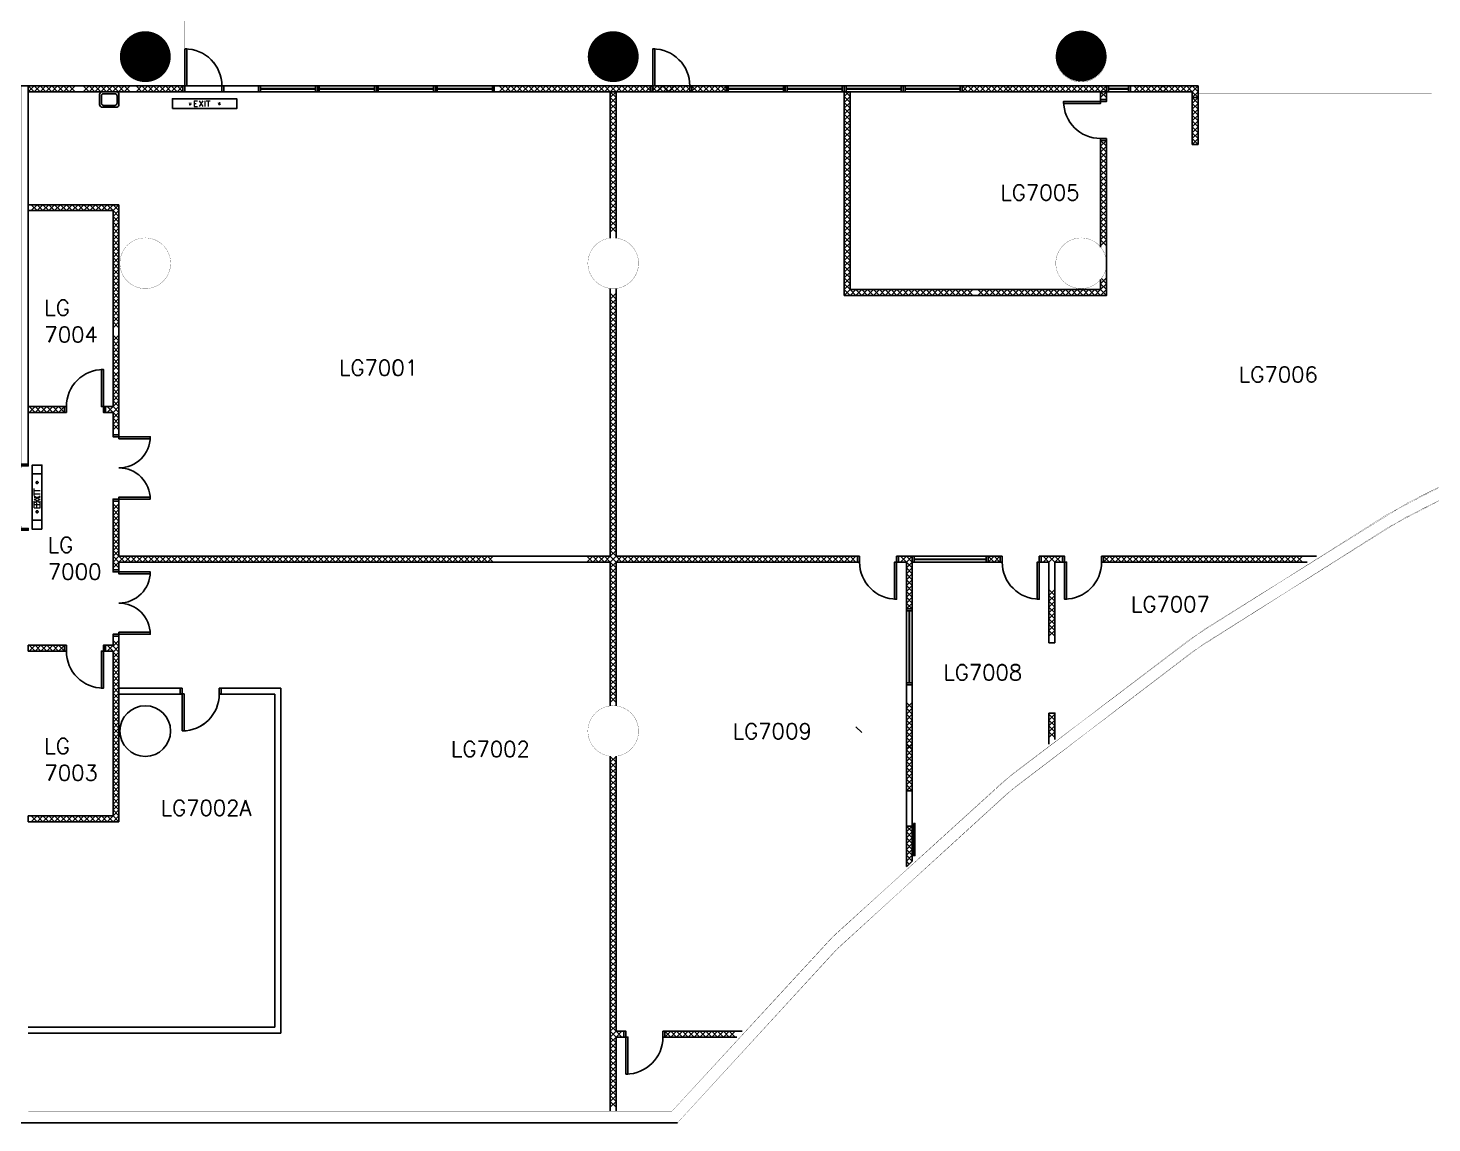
# Model space of a CAD drawing. Header units: millimetres. Extents: x -203861 to 22103, y -44552 to 100121.
# Drawn here: x -69006 to -33005, y -44552 to -16467 of the extents above; entities that cross this region are included whole.
import ezdxf

# ---------------------------------------------------------------- set-up
doc = ezdxf.new("R2010")
doc.units = ezdxf.units.MM
for name, pattern in [('S1097a$0$DOT', [0.25, 0, -0.25]), ('S1097a$0$HIDDEN', [0.375, 0.25, -0.125]), ('s2097a$0$HIDDEN2', [4.7625, 3.175, -1.5875]), ('s2097a$0$LG7$0$DASHED', [0.75, 0.5, -0.25]), ('s2097a$0$LG7$0$DOT', [0.25, 0, -0.25]), ('s2097a$0$LG7$0$HIDDEN', [0.375, 0.25, -0.125])]:
    doc.linetypes.add(name, pattern=pattern)
for name, color, linetype in [('S1097a$0$20', 1, 'Continuous'), ('S1097a$0$22', 7, 'Continuous'), ('S1097a$0$23', 7, 'Continuous'), ('S1097a$0$30', 7, 'Continuous'), ('S1097a$0$39', 7, 'Continuous'), ('S1097a$0$49', 7, 'Continuous'), ('S1097a$0$6', 7, 'Continuous'), ('S1097a$0$9', 7, 'Continuous'), ('S1097a$0$ROOM-NO', 4, 'Continuous'), ('s2097a$0$LG7$0$20', 1, 'Continuous'), ('s2097a$0$LG7$0$23', 7, 'Continuous'), ('s2097a$0$LG7$0$30', 7, 'Continuous'), ('s2097a$0$LG7$0$39', 7, 'Continuous'), ('s2097a$0$LG7$0$42', 7, 'Continuous'), ('s2097a$0$LG7$0$49', 7, 'Continuous'), ('s2097a$0$LG7$0$6', 7, 'Continuous'), ('s2097a$0$LG7$0$9', 7, 'Continuous'), ('s2097a$0$LG7$0$NEW-CONST', 2, 'Continuous'), ('s2097a$0$ROOM-NO', 4, 'Continuous'), ('s2097a$0$solid', 8, 'Continuous')]:
    doc.layers.add(name, color=color, linetype=linetype)
doc.styles.add('S1097a$0$STANDARD', font='SIMPLEX')
doc.styles.add('s2097a$0$LG7$0$STANDARD', font='SIMPLEX')
doc.styles.add('s2097a$0$STANDARD', font='SIMPLEX')

# ---------------------------------------------------------------- blocks, each defined once
blk = doc.blocks.new('S1097a$0$EXIT')
at = {"layer": 'S1097a$0$39', "color": 1, "linetype": 'Continuous'}
blk.add_lwpolyline([(-0.825, -0.25), (0.825, -0.25), (0.825, 0), (-0.825, 0)], close=True, dxfattribs=at)
at = {"layer": 'S1097a$0$39', "color": 1, "linetype": 'S1097a$0$DOT'}
for centre in [(-0.375002, -0.125001), (0.375002, -0.125)]:
    blk.add_circle(centre, 0.025, dxfattribs=at)
at = {"layer": 'S1097a$0$39', "color": 1, "linetype": 'Continuous', "style": 'S1097a$0$STANDARD', "width": 1.1}
blk.add_text('EXIT', height=0.15, rotation=0.000053, dxfattribs=at).set_placement((-0.3001, -0.2))
blk = doc.blocks.new('S1097a$0$D1700A')
at = {"layer": 'S1097a$0$30', "color": 14, "linetype": 'Continuous'}
for points in [[(0.05, 0.2), (0.05, 1), (0.1, 1), (0.1, 0.2)], [(1.6, 0.2), (1.6, 1), (1.65, 1), (1.65, 0.2)], [(0, 0.2), (0, 0), (0.05, 0), (0.05, 0.2)], [(1.65, 0.2), (1.65, 0), (1.7, 0), (1.7, 0.2)]]:
    blk.add_lwpolyline(points, close=True, dxfattribs=at)
for centre, start, end in [((0.05, 0.200001), 0, 90), ((1.65001, 0.200001), 90, 180)]:
    blk.add_arc(centre, 0.800005, start, end, dxfattribs=at)
blk = doc.blocks.new('S1097a$0$CSINK')
at = {"layer": 'S1097a$0$49', "color": 10, "linetype": 'Continuous'}
for p, q in [((0.075, 0.4), (0.425, 0.4)), ((0, 0.075), (0, 0.325)), ((0.05, 0.1062), (0.05, 0.2938)), ((0.425, 0), (0.075, 0)), ((0.11, 0.35), (0.39, 0.35)), ((0.39, 0.05), (0.11, 0.05)), ((0.45, 0.2938), (0.45, 0.1062)), ((0.5, 0.325), (0.5, 0.075))]:
    blk.add_line(p, q, dxfattribs=at)
for points in [[(0.11, 0.350001, 0.03065), (0.102177, 0.349519, 0.030839), (0.094471, 0.348084, 0.030964), (0.08706, 0.345725, 0.031496), (0.08, 0.342465, 0.031724), (0.0735, 0.338393, 0.032492), (0.067574, 0.333525, 0.032773), (0.06242, 0.328016, 0.033593), (0.058039, 0.321876, 0.033855), (0.054579, 0.315296, 0.034491), (0.052045, 0.308309, 0.03465), (0.050517, 0.301101, 0.034891), (0.05, 0.29375)], [(0.05, 0.10625, 0.034891), (0.050517, 0.0989, 0.03465), (0.052045, 0.091692, 0.034491), (0.054579, 0.084704, 0.033855), (0.058039, 0.078125, 0.033593), (0.06242, 0.071985, 0.032773), (0.067574, 0.066475, 0.032492), (0.0735, 0.061608, 0.031724), (0.08, 0.057536, 0.031496), (0.08706, 0.054276, 0.030964), (0.094471, 0.051917, 0.030839), (0.102177, 0.050482, 0.03065), (0.11, 0.05)], [(0.450001, 0.29375, 0.034891), (0.449484, 0.301101, 0.03465), (0.447956, 0.308309, 0.034491), (0.445422, 0.315296, 0.033855), (0.441962, 0.321876, 0.033593), (0.437581, 0.328016, 0.032773), (0.432427, 0.333525, 0.032492), (0.426501, 0.338393, 0.031724), (0.420001, 0.342465, 0.031496), (0.412941, 0.345725, 0.030964), (0.40553, 0.348084, 0.030839), (0.397824, 0.349519, 0.03065), (0.390001, 0.350001)], [(0.390001, 0.05, 0.03065), (0.397824, 0.050482, 0.030839), (0.40553, 0.051917, 0.030964), (0.412941, 0.054276, 0.031496), (0.420001, 0.057536, 0.031724), (0.426501, 0.061608, 0.032492), (0.432427, 0.066475, 0.032773), (0.437581, 0.071985, 0.033593), (0.441962, 0.078125, 0.033855), (0.445422, 0.084704, 0.034491), (0.447956, 0.091692, 0.03465), (0.449484, 0.0989, 0.034891), (0.450001, 0.10625)]]:
    blk.add_lwpolyline(points, format="xyb", dxfattribs=at)
for centre, start, end in [((0.075, 0.325001), 90, 180), ((0.425001, 0.325001), 0, 90), ((0.075, 0.075), 180, 270), ((0.425001, 0.075), 270, 0)]:
    blk.add_arc(centre, 0.075, start, end, dxfattribs=at)
blk = doc.blocks.new('S1097a$0$H1200')
at = {"layer": 'S1097a$0$22', "color": 14, "linetype": 'Continuous'}
for points in [[(0, 0), (0.15, 0.15), (0.3, 0), (0.45, 0.15), (0.6, 0), (0.75, 0.15), (0.9, 0), (1.05, 0.15), (1.2, 0)], [(0, 0.15), (0.15, 0), (0.3, 0.15), (0.45, 0), (0.6, 0.15), (0.75, 0), (0.9, 0.15), (1.05, 0), (1.2, 0.15)]]:
    blk.add_lwpolyline(points, dxfattribs=at)
blk = doc.blocks.new('S1097a$0$H1050')
at = {"layer": 'S1097a$0$22', "color": 10, "linetype": 'Continuous'}
for points in [[(0, 0.15), (0.15, 0), (0.3, 0.15), (0.45, 0), (0.6, 0.15), (0.75, 0), (0.9, 0.15), (1.05, 0)], [(0, 0), (0.15, 0.15), (0.3, 0), (0.45, 0.15), (0.6, 0), (0.75, 0.15), (0.9, 0), (1.05, 0.15)]]:
    blk.add_lwpolyline(points, dxfattribs=at)
blk = doc.blocks.new('S1097a$0$H900')
at = {"layer": 'S1097a$0$22', "color": 1, "linetype": 'Continuous'}
for points in [[(0, 0), (0.15, 0.15), (0.3, 0), (0.45, 0.15), (0.6, 0), (0.75, 0.15), (0.9, 0)], [(0, 0.15), (0.15, 0), (0.3, 0.15), (0.45, 0), (0.6, 0.15), (0.75, 0), (0.9, 0.15)]]:
    blk.add_lwpolyline(points, dxfattribs=at)
blk = doc.blocks.new('S1097a$0$D1700B')
at = {"layer": 'S1097a$0$30', "color": 14, "linetype": 'Continuous'}
for points in [[(0, 0), (0.05, 0), (0.05, 0.95), (0.1, 0.95), (0.1, 0.15), (-0.0001, 0.15), (0, 0)], [(1.7, 0), (1.65, 0.0001), (1.65, 0.95), (1.6, 0.95), (1.6, 0.15), (1.7, 0.15), (1.7, 0)]]:
    blk.add_lwpolyline(points, dxfattribs=at)
for centre, start, end in [((0.05, 0.15), 0.0001, 90.0001), ((1.650003, 0.150003), 90.0001, 180.0001)]:
    blk.add_arc(centre, 0.800001, start, end, dxfattribs=at)
blk = doc.blocks.new('S1097a$0$H300')
at = {"layer": 'S1097a$0$22', "color": 10, "linetype": 'Continuous'}
for points in [[(0, 0), (0.15, 0.15), (0.3, 0)], [(0, 0.15), (0.15, 0), (0.3, 0.15)]]:
    blk.add_lwpolyline(points, dxfattribs=at)
blk = doc.blocks.new('S1097a$0$H450')
at = {"layer": 'S1097a$0$22', "color": 10, "linetype": 'Continuous'}
for points in [[(0, 0.15), (0.15, 0), (0.3, 0.15), (0.45, 0)], [(0, 0), (0.15, 0.15), (0.3, 0), (0.45, 0.15)]]:
    blk.add_lwpolyline(points, dxfattribs=at)
blk = doc.blocks.new('S1097a$0$D1050B')
at = {"layer": 'S1097a$0$30', "color": 14, "linetype": 'Continuous'}
for points in [[(0.05, 0.15), (0.1, 0.15), (0.1, 1.1), (0.05, 1.1)], [(0, 0), (0.05, 0), (0.05, 0.15), (0, 0.15)], [(1, 0), (1.05, 0), (1.05, 0.15), (1, 0.15)]]:
    blk.add_lwpolyline(points, close=True, dxfattribs=at)
blk.add_arc((0.05, 0.15), 0.95, 0, 90, dxfattribs=at)
blk = doc.blocks.new('S1097a$0$HAT')
at = {"layer": 'S1097a$0$22', "color": 10, "linetype": 'Continuous'}
for p, q in [((0.075, 0.075), (-0.075, -0.075)), ((-0.075, 0.075), (0.075, -0.075))]:
    blk.add_line(p, q, dxfattribs=at)
blk = doc.blocks.new('S1097a$0$H600')
at = {"layer": 'S1097a$0$22', "color": 10, "linetype": 'Continuous'}
for points in [[(0, 0), (0.15, 0.15), (0.3, 0), (0.45, 0.15), (0.6, 0)], [(0, 0.15), (0.15, 0), (0.3, 0.15), (0.45, 0), (0.6, 0.15)]]:
    blk.add_lwpolyline(points, dxfattribs=at)
blk = doc.blocks.new('S1097a$0$H750')
at = {"layer": 'S1097a$0$22', "color": 10, "linetype": 'Continuous'}
for points in [[(0, 0.15), (0.15, 0), (0.3, 0.15), (0.45, 0), (0.6, 0.15), (0.75, 0)], [(0, 0), (0.15, 0.15), (0.3, 0), (0.45, 0.15), (0.6, 0), (0.75, 0.15)]]:
    blk.add_lwpolyline(points, dxfattribs=at)
blk = doc.blocks.new('S1097a')
at = {"color": 14}
for p, q in [((-65103, -33548), (-65103, -33398)), ((-64103, -33548), (-64103, -33398)), ((-65053, -34498), (-65053, -33548))]:
    blk.add_line(p, q, dxfattribs=at)
at = {"layer": 'S1097a$0$20', "color": 10, "linetype": 'Continuous'}
for p, q in [((-69000, -21000), (-66675, -21000)), ((-69000, -21150), (-69000, -21000)), ((-66825, -21150), (-69000, -21150)), ((-66825, -25250), (-66825, -21150)), ((-66675, -21000), (-66675, -25250)), ((-66825, -26175), (-66825, -25250)), ((-66675, -25250), (-66675, -26900)), ((-67025, -26325), (-67025, -26175)), ((-67025, -26175), (-66825, -26175)), ((-66825, -26325), (-67025, -26325)), ((-66825, -26900), (-66825, -26325)), ((-66675, -26900), (-66825, -26900)), ((-43025, -30167), (-43025, -30017)), ((-43025, -30017), (-42475, -30017)), ((-42825, -30167), (-43025, -30167)), ((-42825, -32239), (-42825, -30167)), ((-42475, -30167), (-42675, -30167)), ((-42675, -30167), (-42675, -32239)), ((-42475, -30017), (-42475, -30167)), ((-67025, -32450), (-67025, -32300)), ((-67025, -32300), (-66825, -32300)), ((-66825, -32067), (-66675, -32067)), ((-66825, -32300), (-66825, -32067)), ((-66675, -32067), (-66675, -36825)), ((-66825, -32450), (-67025, -32450)), ((-66825, -36675), (-66825, -32450)), ((-54075, -35146), (-54075, -44250)), ((-69000, -36825), (-69000, -36675)), ((-69000, -36675), (-66825, -36675)), ((-66675, -36825), (-69000, -36825))]:
    blk.add_line(p, q, dxfattribs=at)
at = {"layer": 'S1097a$0$20'}
for p, q in [((-44383, -30017), (-44383, -30167)), ((-46483, -31367), (-46333, -31367)), ((-42675, -32239), (-42825, -32239)), ((-46483, -33317), (-46333, -33317)), ((-46483, -37837), (-46483, -36030))]:
    blk.add_line(p, q, dxfattribs=at)
at = {"layer": 'S1097a$0$20', "color": 1}
for p, q in [((-46333, -36030), (-46483, -36030)), ((-46333, -36037), (-46483, -36037)), ((-46333, -36937), (-46483, -36937))]:
    blk.add_line(p, q, dxfattribs=at)
at = {"layer": 'S1097a$0$20', "color": 10, "linetype": 'Continuous', "const_width": 5}
blk.add_lwpolyline([(-69000, -17950), (-69200, -17950), (-69200, -27650), (-69000, -27650)], close=True, dxfattribs=at)
at = {"layer": 'S1097a$0$20', "color": 10, "linetype": 'Continuous'}
for points in [[(-65036, -17950), (-69000, -17950), (-69000, -18100)], [(-63986, -18100), (-63100, -18100), (-63100, -17950), (-63986, -17950)], [(-54075, -21854), (-54075, -18100), (-57050, -18100), (-57050, -17950), (-51986, -17950)], [(-51986, -17950), (-51100, -17950), (-51100, -18100), (-51986, -18100)], [(-69000, -18100), (-65036, -18100)], [(-51986, -18100), (-53925, -18100), (-53925, -21854)], [(-41500, -22085), (-41500, -19350), (-41350, -19350), (-41350, -23325), (-48075, -23325), (-48075, -18100), (-47925, -18100), (-47925, -23175), (-41500, -23175), (-41500, -22915)], [(-54075, -23146), (-54075, -30017), (-56025, -30017)], [(-53925, -23146), (-53925, -30017), (-47733, -30017), (-47733, -30167), (-53925, -30167), (-53925, -33854)], [(-56025, -30017), (-66675, -30017), (-66675, -28600), (-66825, -28600), (-66825, -30367), (-66675, -30367), (-66675, -30167), (-56025, -30167)], [(-56025, -30167), (-54075, -30167), (-54075, -33854)], [(-46483, -37974), (-46483, -30167), (-46683, -30167), (-46683, -30017), (-44075, -30017), (-44075, -30167), (-46333, -30167), (-46333, -37837)], [(-35962, -30017), (-41425, -30017), (-41425, -30167), (-36204, -30167)], [(-42825, -34839), (-42825, -34039)], [(-42825, -34039), (-42675, -34039), (-42675, -34719)], [(-53925, -35146), (-53925, -42200), (-53725, -42200), (-53725, -42350), (-53925, -42350), (-53925, -44250)], [(-50693, -42200), (-52675, -42200), (-52675, -42350), (-50830, -42350)]]:
    blk.add_lwpolyline(points, dxfattribs=at)
for points in [[(-45050, -17950), (-39000, -17950), (-39000, -18250), (-39150, -18250), (-39150, -18100), (-41350, -18100), (-41350, -18300), (-41500, -18300), (-41500, -18100), (-45050, -18100)], [(-69000, -26325), (-68075, -26325), (-68075, -26175), (-69000, -26175)], [(-69000, -32300), (-68075, -32300), (-68075, -32450), (-69000, -32450)]]:
    blk.add_lwpolyline(points, close=True, dxfattribs=at)
at = {"layer": 'S1097a$0$20', "color": 10, "linetype": 'S1097a$0$HIDDEN'}
blk.add_lwpolyline([(-39150, -18250), (-39000, -18250), (-39000, -19450), (-39150, -19450)], close=True, dxfattribs=at)
at = {"layer": 'S1097a$0$20', "color": 10, "linetype": 'Continuous', "const_width": 5}
blk.add_lwpolyline([(-69200, -44250), (-69200, -32500), (-69350, -32500), (-69350, -32300), (-69200, -32300), (-69200, -29350), (-69000, -29350), (-69000, -44250)], dxfattribs=at)
at = {"layer": 'S1097a$0$20'}
blk.add_lwpolyline([(-46303, -36869), (-46303, -37694), (-46265, -37694), (-46265, -36869)], close=True, dxfattribs=at)
at = {"layer": 'S1097a$0$22', "color": 1, "linetype": 'Continuous'}
for p, q in [((-53319, -17950), (-53169, -18100)), ((-51993, -17950), (-51843, -18100)), ((-42675, -34067), (-42825, -34217)), ((-42825, -34067), (-42675, -34217)), ((-42825, -34217), (-42675, -34367)), ((-42675, -34217), (-42825, -34367)), ((-42675, -34367), (-42825, -34517)), ((-42825, -34367), (-42675, -34517)), ((-42825, -34517), (-42675, -34667)), ((-42675, -34517), (-42825, -34667))]:
    blk.add_line(p, q, dxfattribs=at)
at = {"layer": 'S1097a$0$22', "color": 14, "linetype": 'Continuous'}
for p, q in [((-53169, -18100), (-53019, -17950)), ((-53019, -17950), (-52869, -18100)), ((-52869, -18100), (-52719, -17950)), ((-52719, -17950), (-52569, -18100)), ((-52569, -18100), (-52419, -17950)), ((-52437, -18100), (-52287, -17950)), ((-52287, -17950), (-52137, -18100)), ((-52137, -18100), (-51987, -17950)), ((-51843, -18100), (-51693, -17950)), ((-51693, -17950), (-51543, -18100)), ((-51543, -18100), (-51393, -17950)), ((-51393, -17950), (-51243, -18100)), ((-51243, -18100), (-51093, -17950)), ((-47626, -34539), (-47776, -34389))]:
    blk.add_line(p, q, dxfattribs=at)
for points in [[(-53316, -18097), (-53169, -17950), (-53019, -18100), (-52869, -17950), (-52719, -18100), (-52569, -17950), (-52419, -18100)], [(-52884, -18097), (-52737, -17950), (-52587, -18100), (-52437, -17950), (-52287, -18100), (-52137, -17950), (-51987, -18100)], [(-51989, -18097), (-51843, -17950), (-51693, -18100), (-51543, -17950), (-51393, -18100), (-51243, -17950), (-51093, -18100)], [(-46633, -30017), (-46483, -30167), (-46333, -30017)], [(-46633, -30167), (-46483, -30017), (-46333, -30167)], [(-46483, -36936), (-46333, -37086), (-46483, -37236), (-46333, -37386), (-46483, -37536), (-46333, -37686), (-46483, -37836), (-46408, -37911)], [(-46333, -36936), (-46483, -37086), (-46333, -37236), (-46483, -37386), (-46333, -37536), (-46483, -37686), (-46333, -37836), (-46477, -37980)]]:
    blk.add_lwpolyline(points, dxfattribs=at)
at = {"layer": 'S1097a$0$22', "color": 10, "linetype": 'Continuous'}
for points in [[(-47925, -18375), (-48075, -18225), (-47950, -18100)], [(-48075, -18375), (-47925, -18225), (-48050, -18100)], [(-41350, -23175), (-41500, -23025), (-41350, -22875)], [(-41500, -23175), (-41350, -23025), (-41482, -22893)], [(-44383, -30017), (-44233, -30167), (-44083, -30017)], [(-44383, -30167), (-44233, -30017), (-44083, -30167)]]:
    blk.add_lwpolyline(points, dxfattribs=at)
at = {"layer": 'S1097a$0$23', "color": 10, "linetype": 'S1097a$0$HIDDEN'}
for points in [[(-63099, -18100), (-61587, -18100), (-61587, -17950), (-63099, -17950)], [(-63049, -18100), (-61637, -18100), (-61637, -17950), (-63049, -17950)], [(-61587, -18100), (-60075, -18100), (-60075, -17950), (-61587, -17950)], [(-61537, -18100), (-60125, -18100), (-60125, -17950), (-61537, -17950)], [(-60074, -18100), (-58562, -18100), (-58562, -17950), (-60074, -17950)], [(-60024, -18100), (-58612, -18100), (-58612, -17950), (-60024, -17950)], [(-58562, -18100), (-57050, -18100), (-57050, -17950), (-58562, -17950)], [(-58512, -18100), (-57100, -18100), (-57100, -17950), (-58512, -17950)], [(-51099, -18100), (-49587, -18100), (-49587, -17950), (-51099, -17950)], [(-51049, -18100), (-49637, -18100), (-49637, -17950), (-51049, -17950)], [(-49587, -18100), (-48075, -18100), (-48075, -17950), (-49587, -17950)], [(-49537, -18100), (-48125, -18100), (-48125, -17950), (-49537, -17950)], [(-48074, -18100), (-46562, -18100), (-46562, -17950), (-48074, -17950)], [(-48024, -18100), (-46612, -18100), (-46612, -17950), (-48024, -17950)], [(-46562, -18100), (-45050, -18100), (-45050, -17950), (-46562, -17950)], [(-46512, -18100), (-45100, -18100), (-45100, -17950), (-46512, -17950)], [(-41350, -18100), (-40738, -18100), (-40738, -17950), (-41350, -17950)], [(-41300, -18100), (-40788, -18100), (-40788, -17950), (-41300, -17950)], [(-63049, -18020), (-61637, -18020), (-61637, -18030), (-63049, -18030)], [(-61537, -18020), (-60125, -18020), (-60125, -18030), (-61537, -18030)], [(-60024, -18020), (-58612, -18020), (-58612, -18030), (-60024, -18030)], [(-58512, -18020), (-57100, -18020), (-57100, -18030), (-58512, -18030)], [(-51049, -18020), (-49637, -18020), (-49637, -18030), (-51049, -18030)], [(-49537, -18020), (-48125, -18020), (-48125, -18030), (-49537, -18030)], [(-48024, -18020), (-46612, -18020), (-46612, -18030), (-48024, -18030)], [(-46512, -18020), (-45100, -18020), (-45100, -18030), (-46512, -18030)], [(-41300, -18020), (-40788, -18020), (-40788, -18030), (-41300, -18030)]]:
    blk.add_lwpolyline(points, close=True, dxfattribs=at)
at = {"layer": 'S1097a$0$23', "color": 10, "linetype": 'Continuous'}
for points in [[(-46333, -30167), (-44383, -30167), (-44383, -30017), (-46333, -30017)], [(-46283, -30167), (-44433, -30167), (-44433, -30017), (-46283, -30017)], [(-46283, -30087), (-44433, -30087), (-44433, -30097), (-46283, -30097)], [(-46333, -33317), (-46333, -31367), (-46483, -31367), (-46483, -33317)], [(-46333, -33267), (-46333, -31417), (-46483, -31417), (-46483, -33267)], [(-46413, -33267), (-46413, -31417), (-46403, -31417), (-46403, -33267)]]:
    blk.add_lwpolyline(points, close=True, dxfattribs=at)
at = {"layer": 'S1097a$0$30', "color": 14, "linetype": 'Continuous'}
for p, q in [((-65103, -33398), (-65053, -33398)), ((-65053, -33398), (-65053, -33548)), ((-64103, -33398), (-64053, -33398)), ((-64053, -33398), (-64053, -33548)), ((-65053, -33548), (-65103, -33548)), ((-65053, -33548), (-65003, -33548)), ((-65003, -33548), (-65003, -34498)), ((-64053, -33548), (-64103, -33548)), ((-65003, -34498), (-65053, -34498))]:
    blk.add_line(p, q, dxfattribs=at)
at = {"layer": 'S1097a$0$30', "color": 14, "linetype": 'Continuous', "extrusion": (0, 0, -1)}
blk.add_ellipse((-65053, -33548), major_axis=(672, 672), ratio=1, start_param=0.785398, end_param=2.356194, dxfattribs=at)
at = {"layer": 'S1097a$0$39', "color": 2, "linetype": 'Continuous'}
blk.add_lwpolyline([(-65303, -18532), (-63653, -18532), (-63653, -18282), (-65303, -18282)], close=True, dxfattribs=at)
at = {"layer": 'S1097a$0$39', "color": 1, "linetype": 'S1097a$0$DOT'}
for centre in [(-64853, -18407), (-64103, -18407)]:
    blk.add_circle(centre, 25, dxfattribs=at)
at = {"layer": 'S1097a$0$6', "color": 10, "linetype": 'Continuous', "const_width": 5}
for points in [[(-65350, -22500, 1), (-66650, -22500, 1)], [(-53350, -22500, 1), (-54650, -22500, 1)], [(-41350, -22500, 1), (-42650, -22500, 1)], [(-65350, -34500, 1), (-66650, -34500, 1)], [(-53350, -34500, 1), (-54650, -34500, 1)]]:
    blk.add_lwpolyline(points, format="xyb", close=True, dxfattribs=at)
at = {"layer": 'S1097a$0$9', "color": 14, "linetype": 'Continuous'}
for p, q in [((-66675, -33400), (-65053, -33400)), ((-64103, -33400), (-62525, -33400)), ((-62525, -42250), (-62525, -33400)), ((-66675, -33550), (-65053, -33550)), ((-64103, -33550), (-62675, -33550)), ((-62675, -42100), (-62675, -33550)), ((-69000, -42100), (-62675, -42100)), ((-69000, -42250), (-62525, -42250))]:
    blk.add_line(p, q, dxfattribs=at)
at = {"layer": 'S1097a$0$9', "color": 14, "linetype": 'Continuous', "const_width": 5}
for points in [[(-28106, -25862, 0.112625), (-52492, -44250, 0.112625)], [(-28256, -26258, 0.112035), (-52353, -44550, 0.112035)]]:
    blk.add_lwpolyline(points, format="xyb", dxfattribs=at)
for points in [[(-130000, -32600), (-122550, -32600), (-122550, -39050), (-120750, -39050), (-120750, -39500), (-120450, -39500), (-120450, -39050), (-82050, -39050), (-82050, -44550), (-52353, -44550)], [(-69000, -44250), (-52492, -44250)]]:
    blk.add_lwpolyline(points, dxfattribs=at)
at = {"zscale": 1000}
for name, p, xscale, yscale, rotation in [('S1097a$0$D1050B', (-65036, -18100), -999.9979999999999, -999.9979999999999, 180), ('S1097a$0$H1200', (-43852, -17950), 999.9979999999999, 999.9979999999999, 180), ('S1097a$0$H1200', (-42700, -17950), 999.9979999999999, 999.9979999999999, 180), ('S1097a$0$H1200', (-41500, -17950), 999.9979999999999, 999.9979999999999, 180), ('S1097a$0$H300', (-41350, -18250), 999.9979999999999, 999.9979999999999, 90), ('S1097a$0$H900', (-39752, -17950), 999.9979999999999, 999.9979999999999, 180), ('S1097a$0$H900', (-39150, -17950), 999.9979999999999, 999.9979999999999, 180), ('S1097a$0$H300', (-39150, -17950), 999.9979999999999, 999.9979999999999, 270), ('S1097a$0$H1200', (-54075, -18100), 999.9979999999999, 999.9979999999999, 270), ('S1097a$0$D1050B', (-41350, -18300), 999.9979999999999, -999.9979999999999, 270), ('S1097a$0$H1200', (-39000, -19450), 999.9979999999999, 999.9979999999999, 90), ('S1097a$0$H1200', (-47925, -19575), 999.9979999999999, 999.9979999999999, 90), ('S1097a$0$H1200', (-54075, -19300), 999.9979999999999, 999.9979999999999, 270), ('S1097a$0$H1200', (-41500, -19350), 999.9979999999999, 999.9979999999999, 270), ('S1097a$0$H1200', (-47925, -20775), 999.9979999999999, 999.9979999999999, 90), ('S1097a$0$H1200', (-54075, -20500), 999.9979999999999, 999.9979999999999, 270), ('S1097a$0$H1200', (-47925, -21975), 999.9979999999999, 999.9979999999999, 90), ('S1097a$0$H1200', (-41500, -20550), 999.9979999999999, 999.9979999999999, 270), ('S1097a$0$H1050', (-67875, -21000), 999.9979999999999, 999.9979999999999, 180), ('S1097a$0$H1200', (-66675, -21000), 999.9979999999999, 999.9979999999999, 180), ('S1097a$0$H1200', (-66825, -21150), 999.9979999999999, 999.9979999999999, 270), ('S1097a$0$H300', (-41500, -21750), 999.9979999999999, 999.9979999999999, 270), ('S1097a$0$H1200', (-47925, -23175), 999.9979999999999, 999.9979999999999, 90), ('S1097a$0$H900', (-66825, -22350), 999.9979999999999, 999.9979999999999, 270), ('S1097a$0$H900', (-66825, -23253), 999.9979999999999, 999.9979999999999, 270), ('S1097a$0$H750', (-53925, -24017), 999.9979999999999, 999.9979999999999, 90), ('S1097a$0$H900', (-43750, -23175), 999.9979999999999, 999.9979999999999, 180), ('S1097a$0$H1200', (-53925, -25217), 999.9979999999999, 999.9979999999999, 90), ('S1097a$0$H900', (-66825, -24344), 999.9979999999999, 999.9979999999999, 270), ('S1097a$0$H900', (-66675, -26175), 999.9979999999999, 999.9979999999999, 90), ('S1097a$0$H1200', (-53925, -26417), 999.9979999999999, 999.9979999999999, 90), ('S1097a$0$H900', (-68075, -26175), 999.9979999999999, 999.9979999999999, 180), ('S1097a$0$H450', (-66825, -26325), 999.9979999999999, 999.9979999999999, 270), ('S1097a$0$H1200', (-53925, -27617), 999.9979999999999, 999.9979999999999, 90), ('S1097a$0$D1700B', (-66825, -26900), 999.9979999999999, 999.9979999999999, 270), ('S1097a$0$D1700A', (-69000, -29350), 999.9979999999999, 999.9979999999999, 90), ('S1097a$0$EXIT', (-68900, -28500), 999.9979999999999, 999.9979999999999, 90), ('S1097a$0$H1200', (-53925, -28817), 999.9979999999999, 999.9979999999999, 90), ('S1097a$0$H450', (-66675, -29117), 999.9979999999999, 999.9979999999999, 90), ('S1097a$0$H1200', (-66675, -30317), 999.9979999999999, 999.9979999999999, 90), ('S1097a$0$H1200', (-53925, -30017), 999.9979999999999, 999.9979999999999, 90), ('S1097a$0$H1200', (-54075, -30167), 999.9979999999999, 999.9979999999999, 270), ('S1097a$0$D1050B', (-46683, -30017), 999.9979999999999, 999.9979999999999, 180), ('S1097a$0$H1200', (-46483, -30167), 999.9979999999999, 999.9979999999999, 270), ('S1097a$0$D1050B', (-43025, -30017), 999.9979999999999, 999.9979999999999, 180), ('S1097a$0$D1700B', (-66825, -30367), 999.9979999999999, 999.9979999999999, 270), ('S1097a$0$H1200', (-42825, -30870), 999.9979999999999, 999.9979999999999, 270), ('S1097a$0$H1200', (-54075, -31367), 999.9979999999999, 999.9979999999999, 270), ('S1097a$0$H900', (-68075, -32300), 999.9979999999999, 999.9979999999999, 180), ('S1097a$0$D1050B', (-67025, -32300), 999.9979999999999, 999.9979999999999, 180), ('S1097a$0$HAT', (-66900, -32375), 999.9979999999999, 999.9979999999999, 90), ('S1097a$0$H1050', (-66675, -33225), 999.9979999999999, 999.9979999999999, 90), ('S1097a$0$H1200', (-54075, -32567), 999.9979999999999, 999.9979999999999, 270), ('S1097a$0$H1200', (-66675, -34425), 999.9979999999999, 999.9979999999999, 90), ('S1097a$0$H1200', (-46483, -33767), 999.9979999999999, 999.9979999999999, 270), ('S1097a$0$H1200', (-66675, -35625), 999.9979999999999, 999.9979999999999, 90), ('S1097a$0$H1200', (-46483, -34832), 999.9979999999999, 999.9979999999999, 270), ('S1097a$0$H1050', (-53925, -36200), 999.9979999999999, 999.9979999999999, 90), ('S1097a$0$H1200', (-66675, -36825), 999.9979999999999, 999.9979999999999, 90), ('S1097a$0$H1200', (-54075, -36200), 999.9979999999999, 999.9979999999999, 270), ('S1097a$0$H1200', (-67725, -36675), 999.9979999999999, 999.9979999999999, 180), ('S1097a$0$H900', (-66825, -36675), 999.9979999999999, 999.9979999999999, 180), ('S1097a$0$H1200', (-54075, -37400), 999.9979999999999, 999.9979999999999, 270), ('S1097a$0$H1200', (-54075, -38600), 999.9979999999999, 999.9979999999999, 270), ('S1097a$0$H1200', (-54075, -39800), 999.9979999999999, 999.9979999999999, 270), ('S1097a$0$H1200', (-54075, -41000), 999.9979999999999, 999.9979999999999, 270), ('S1097a$0$H1200', (-54075, -42350), 999.9979999999999, 999.9979999999999, 270), ('S1097a$0$H600', (-54075, -43550), 999.9979999999999, 999.9979999999999, 270)]:
    blk.add_blockref(name, p, dxfattribs=dict(at, xscale=xscale, yscale=yscale, rotation=rotation))
for name, p, xscale, yscale in [('S1097a$0$H1200', (-69000, -18100), 999.9979999999999, 999.9979999999999), ('S1097a$0$H1200', (-67591, -18100), 999.9979999999999, 999.9979999999999), ('S1097a$0$H1200', (-66236, -18100), 999.9979999999999, 999.9979999999999), ('S1097a$0$H1200', (-56925, -18100), 999.9979999999999, 999.9979999999999), ('S1097a$0$H1200', (-55725, -18100), 999.9979999999999, 999.9979999999999), ('S1097a$0$H1200', (-54525, -18100), 999.9979999999999, 999.9979999999999), ('S1097a$0$CSINK', (-67175, -18500), 999.9979999999999, 999.9979999999999), ('S1097a$0$H1200', (-48075, -23325), 999.9979999999999, 999.9979999999999), ('S1097a$0$H1200', (-46875, -23325), 999.9979999999999, 999.9979999999999), ('S1097a$0$H900', (-45675, -23325), 999.9979999999999, 999.9979999999999), ('S1097a$0$H1200', (-43750, -23325), 999.9979999999999, 999.9979999999999), ('S1097a$0$H1200', (-42550, -23325), 999.9979999999999, 999.9979999999999), ('S1097a$0$D1050B', (-67025, -26325), -999.9979999999999, 999.9979999999999), ('S1097a$0$H300', (-66975, -26325), 999.9979999999999, 999.9979999999999), ('S1097a$0$H1200', (-66675, -30167), 999.9979999999999, 999.9979999999999), ('S1097a$0$H1200', (-65475, -30167), 999.9979999999999, 999.9979999999999), ('S1097a$0$H1200', (-64275, -30167), 999.9979999999999, 999.9979999999999), ('S1097a$0$H1200', (-63075, -30167), 999.9979999999999, 999.9979999999999), ('S1097a$0$H1200', (-61875, -30167), 999.9979999999999, 999.9979999999999), ('S1097a$0$H1200', (-60675, -30167), 999.9979999999999, 999.9979999999999), ('S1097a$0$H1200', (-59475, -30167), 999.9979999999999, 999.9979999999999), ('S1097a$0$H1200', (-58275, -30167), 999.9979999999999, 999.9979999999999), ('S1097a$0$H1200', (-54675, -30167), 999.9979999999999, 999.9979999999999), ('S1097a$0$H1200', (-53475, -30167), 999.9979999999999, 999.9979999999999), ('S1097a$0$H1200', (-52275, -30167), 999.9979999999999, 999.9979999999999), ('S1097a$0$H1200', (-51075, -30167), 999.9979999999999, 999.9979999999999), ('S1097a$0$H1200', (-49875, -30167), 999.9979999999999, 999.9979999999999), ('S1097a$0$H900', (-48675, -30167), 999.9979999999999, 999.9979999999999), ('S1097a$0$H450', (-42975, -30167), 999.9979999999999, 999.9979999999999), ('S1097a$0$D1050B', (-42475, -30017), 999.9979999999999, -999.9979999999999), ('S1097a$0$H1200', (-41425, -30167), 999.9979999999999, 999.9979999999999), ('S1097a$0$H1200', (-40225, -30167), 999.9979999999999, 999.9979999999999), ('S1097a$0$H1200', (-39025, -30167), 999.9979999999999, 999.9979999999999), ('S1097a$0$H1200', (-37825, -30167), 999.9979999999999, 999.9979999999999), ('S1097a$0$H300', (-36625, -30167), 999.9979999999999, 999.9979999999999), ('S1097a$0$H300', (-54075, -42350), 999.9979999999999, 999.9979999999999), ('S1097a$0$D1050B', (-53725, -42200), 999.9979999999999, -999.9979999999999), ('S1097a$0$H1200', (-52675, -42350), 999.9979999999999, 999.9979999999999), ('S1097a$0$H600', (-51475, -42350), 999.9979999999999, 999.9979999999999)]:
    blk.add_blockref(name, p, dxfattribs=dict(at, xscale=xscale, yscale=yscale))
at = {"layer": 'S1097a$0$39', "color": 2, "linetype": 'Continuous', "style": 'S1097a$0$STANDARD', "width": 1.1}
blk.add_text('EXIT', height=150, rotation=0.0001, dxfattribs=at).set_placement((-64778, -18482))
at = {"layer": 'S1097a$0$ROOM-NO', "style": 'S1097a$0$STANDARD'}
for s, p in [('LG7005', (-44067, -20887)), ('LG', (-68590, -23842)), ('7004', (-68590, -24528)), ('LG7001', (-61028, -25381)), ('LG7006', (-37953, -25553)), ('LG', (-68497, -29925)), ('7000', (-68497, -30610)), ('LG7007', (-40722, -31447)), ('LG7008', (-45532, -33197)), ('LG7009', (-50932, -34705)), ('LG', (-68590, -35086)), ('LG7002', (-58160, -35162)), ('7003', (-68590, -35771)), ('LG7002A', (-65606, -36672))]:
    blk.add_text(s, height=400, dxfattribs=at).set_placement(p)
blk = doc.blocks.new('s2097a$0$LG7$0$EXIT')
at = {"layer": 's2097a$0$LG7$0$39', "color": 8, "linetype": 's2097a$0$HIDDEN2', "ltscale": 6}
blk.add_lwpolyline([(-0.586, -0.25), (0.602, -0.25), (0.602, 0), (-0.586, 0)], close=True, dxfattribs=at)
at = {"layer": 's2097a$0$LG7$0$39', "color": 8, "linetype": 's2097a$0$HIDDEN2', "ltscale": 3000}
for centre in [(-0.375, -0.125), (0.375, -0.125)]:
    blk.add_circle(centre, 0.025, dxfattribs=at)
at = {"layer": 's2097a$0$LG7$0$39', "color": 8, "linetype": 's2097a$0$HIDDEN2', "ltscale": 3000, "style": 's2097a$0$LG7$0$STANDARD', "width": 1.1}
blk.add_text('EXIT', height=0.15, rotation=0.0001, dxfattribs=at).set_placement((-0.22, -0.2))
blk = doc.blocks.new('s2097a$0$LG7$0$D1700A')
at = {"layer": 's2097a$0$LG7$0$30', "color": 14, "linetype": 'Continuous'}
for points in [[(0.05, 0.2), (0.05, 1), (0.1, 1), (0.1, 0.2)], [(1.6, 0.2), (1.6, 1), (1.65, 1), (1.65, 0.2)], [(0, 0.2), (0, 0), (0.05, 0), (0.05, 0.2)], [(1.65, 0.2), (1.65, 0), (1.7, 0), (1.7, 0.2)]]:
    blk.add_lwpolyline(points, close=True, dxfattribs=at)
for centre, start, end in [((0.05, 0.200001), 0, 90), ((1.65001, 0.200001), 90, 180)]:
    blk.add_arc(centre, 0.800005, start, end, dxfattribs=at)
blk = doc.blocks.new('s2097a$0$LG7$0$CSINK')
at = {"layer": 's2097a$0$LG7$0$49', "color": 10, "linetype": 'Continuous'}
for p, q in [((0.075, 0.4), (0.425, 0.4)), ((0, 0.075), (0, 0.325)), ((0.05, 0.1062), (0.05, 0.2938)), ((0.425, 0), (0.075, 0)), ((0.11, 0.35), (0.39, 0.35)), ((0.39, 0.05), (0.11, 0.05)), ((0.45, 0.2938), (0.45, 0.1062)), ((0.5, 0.325), (0.5, 0.075))]:
    blk.add_line(p, q, dxfattribs=at)
for points in [[(0.11, 0.350001, 0.03065), (0.102177, 0.349519, 0.030839), (0.094471, 0.348084, 0.030964), (0.08706, 0.345725, 0.031496), (0.08, 0.342465, 0.031724), (0.0735, 0.338393, 0.032492), (0.067574, 0.333525, 0.032773), (0.06242, 0.328016, 0.033593), (0.058039, 0.321876, 0.033855), (0.054579, 0.315296, 0.034491), (0.052045, 0.308309, 0.03465), (0.050517, 0.301101, 0.034891), (0.05, 0.29375)], [(0.05, 0.10625, 0.034891), (0.050517, 0.0989, 0.03465), (0.052045, 0.091692, 0.034491), (0.054579, 0.084704, 0.033855), (0.058039, 0.078125, 0.033593), (0.06242, 0.071985, 0.032773), (0.067574, 0.066475, 0.032492), (0.0735, 0.061608, 0.031724), (0.08, 0.057536, 0.031496), (0.08706, 0.054276, 0.030964), (0.094471, 0.051917, 0.030839), (0.102177, 0.050482, 0.03065), (0.11, 0.05)], [(0.450001, 0.29375, 0.034891), (0.449484, 0.301101, 0.03465), (0.447956, 0.308309, 0.034491), (0.445422, 0.315296, 0.033855), (0.441962, 0.321876, 0.033593), (0.437581, 0.328016, 0.032773), (0.432427, 0.333525, 0.032492), (0.426501, 0.338393, 0.031724), (0.420001, 0.342465, 0.031496), (0.412941, 0.345725, 0.030964), (0.40553, 0.348084, 0.030839), (0.397824, 0.349519, 0.03065), (0.390001, 0.350001)], [(0.390001, 0.05, 0.03065), (0.397824, 0.050482, 0.030839), (0.40553, 0.051917, 0.030964), (0.412941, 0.054276, 0.031496), (0.420001, 0.057536, 0.031724), (0.426501, 0.061608, 0.032492), (0.432427, 0.066475, 0.032773), (0.437581, 0.071985, 0.033593), (0.441962, 0.078125, 0.033855), (0.445422, 0.084704, 0.034491), (0.447956, 0.091692, 0.03465), (0.449484, 0.0989, 0.034891), (0.450001, 0.10625)]]:
    blk.add_lwpolyline(points, format="xyb", dxfattribs=at)
for centre, start, end in [((0.075, 0.325001), 90, 180), ((0.425001, 0.325001), 0, 90), ((0.075, 0.075), 180, 270), ((0.425001, 0.075), 270, 0)]:
    blk.add_arc(centre, 0.075, start, end, dxfattribs=at)
blk = doc.blocks.new('s2097a$0$LG7$0$D1700B')
at = {"layer": 's2097a$0$LG7$0$30', "color": 1, "linetype": 'Continuous'}
for points in [[(0, 0), (0.05, 0), (0.05, 0.95), (0.1, 0.95), (0.1, 0.15), (-0.0001, 0.15), (0, 0)], [(1.7, 0), (1.65, 0.0001), (1.65, 0.95), (1.6, 0.95), (1.6, 0.15), (1.7, 0.15), (1.7, 0)]]:
    blk.add_lwpolyline(points, dxfattribs=at)
for centre, start, end in [((0.05, 0.15), 0.0001, 90.0001), ((1.650003, 0.150003), 90.0001, 180.0001)]:
    blk.add_arc(centre, 0.800001, start, end, dxfattribs=at)
blk = doc.blocks.new('s2097a$0$LG7$0$D1050B')
at = {"layer": 's2097a$0$LG7$0$30', "color": 1, "linetype": 'Continuous'}
for points in [[(0.05, 0.15), (0.1, 0.15), (0.1, 1.1), (0.05, 1.1)], [(0, 0), (0.05, 0), (0.05, 0.15), (0, 0.15)], [(1, 0), (1.05, 0), (1.05, 0.15), (1, 0.15)]]:
    blk.add_lwpolyline(points, close=True, dxfattribs=at)
blk.add_arc((0.05, 0.15), 0.95, 0, 90, dxfattribs=at)
blk = doc.blocks.new('s2097a')
at = {"color": 14}
for p, q in [((-65102.9, -33547.9), (-65102.9, -33397.9)), ((-64102.9, -33547.9), (-64102.9, -33397.9)), ((-65052.9, -34497.9), (-65052.9, -33547.9))]:
    blk.add_line(p, q, dxfattribs=at)
at = {"layer": 's2097a$0$LG7$0$20', "color": 10, "linetype": 'Continuous'}
for p, q in [((-68999.9, -20999.9), (-66674.9, -20999.9)), ((-66824.9, -21149.9), (-68999.9, -21149.9)), ((-66824.9, -26174.9), (-66824.9, -21149.9)), ((-66674.9, -20999.9), (-66674.9, -25249.9)), ((-66674.9, -25249.9), (-66674.9, -26899.9)), ((-67024.9, -26324.9), (-67024.9, -26174.9)), ((-67024.9, -26174.9), (-66824.9, -26174.9)), ((-66824.9, -26324.9), (-67024.9, -26324.9)), ((-66824.9, -26899.9), (-66824.9, -26324.9)), ((-66674.9, -26899.9), (-66824.9, -26899.9)), ((-43024.9, -30166.9), (-43024.9, -30016.9)), ((-43024.9, -30016.9), (-42474.9, -30016.9)), ((-42824.9, -30166.9), (-43024.9, -30166.9)), ((-42824.9, -32238.7), (-42824.9, -30166.9)), ((-42474.9, -30166.9), (-42674.9, -30166.9)), ((-42674.9, -30166.9), (-42674.9, -32238.7)), ((-42474.9, -30016.9), (-42474.9, -30166.9)), ((-67024.9, -32449.9), (-67024.9, -32299.9)), ((-67024.9, -32299.9), (-66824.9, -32299.9)), ((-66824.9, -32066.9), (-66674.9, -32066.9)), ((-66824.9, -32299.9), (-66824.9, -32066.9)), ((-66674.9, -32066.9), (-66674.9, -36824.9)), ((-66824.9, -32449.9), (-67024.9, -32449.9)), ((-66824.9, -36674.9), (-66824.9, -32449.9)), ((-54074.9, -35145.6), (-54074.9, -44249.9)), ((-68999.9, -36824.9), (-68999.9, -36674.9)), ((-68999.9, -36674.9), (-66824.9, -36674.9)), ((-66674.9, -36824.9), (-68999.9, -36824.9))]:
    blk.add_line(p, q, dxfattribs=at)
at = {"layer": 's2097a$0$LG7$0$20'}
for p, q in [((-44382.9, -30016.9), (-44382.9, -30166.9)), ((-46482.9, -31366.9), (-46332.9, -31366.9)), ((-42674.9, -32238.7), (-42824.9, -32238.7)), ((-46482.9, -33316.9), (-46332.9, -33316.9)), ((-46482.9, -37836.7), (-46482.9, -36029.5))]:
    blk.add_line(p, q, dxfattribs=at)
at = {"layer": 's2097a$0$LG7$0$20', "color": 1}
for p, q in [((-46332.9, -36029.5), (-46483.2, -36029.5)), ((-46332.9, -36036.7), (-46483.2, -36036.7)), ((-46332.9, -36936.7), (-46483.2, -36936.7))]:
    blk.add_line(p, q, dxfattribs=at)
at = {"layer": 's2097a$0$LG7$0$20', "color": 10, "linetype": 'Continuous'}
for points in [[(-68999.9, -18249.9), (-68999.9, -17949.9), (-69199.9, -17949.9), (-69199.9, -18249.9)], [(-38999.9, -18249.9), (-38999.9, -18099.9), (-38999.9, -17949.9), (-68999.9, -17949.9), (-68999.9, -18099.9), (-39149.9, -18099.9), (-39149.9, -18249.9)], [(-65036, -17949.9), (-68999.9, -17949.9), (-68999.9, -18099.9)], [(-63986, -18099.9), (-63099.9, -18099.9), (-63099.9, -17949.9), (-63986, -17949.9)], [(-54074.9, -21854.2), (-54074.9, -18099.9), (-57049.9, -18099.9), (-57049.9, -17949.9), (-51986, -17949.9)], [(-51986, -17949.9), (-51099.9, -17949.9), (-51099.9, -18099.9), (-51986, -18099.9)], [(-68999.9, -18099.9), (-65036, -18099.9)], [(-51986, -18099.9), (-53924.9, -18099.9), (-53924.9, -21854.2)], [(-41499.9, -22084.6), (-41499.9, -19349.9), (-41349.9, -19349.9), (-41349.9, -23324.9), (-48074.9, -23324.9), (-48074.9, -18099.9), (-47924.9, -18099.9), (-47924.9, -23174.9), (-41499.9, -23174.9), (-41499.9, -22915.2)], [(-54074.9, -23145.6), (-54074.9, -30016.9), (-56024.9, -30016.9)], [(-53924.9, -23145.6), (-53924.9, -30016.9), (-47732.9, -30016.9), (-47732.9, -30166.9), (-53924.9, -30166.9), (-53924.9, -33854.2)], [(-56024.9, -30016.9), (-66674.9, -30016.9), (-66674.9, -28599.9), (-66824.9, -28599.9), (-66824.9, -30366.9), (-66674.9, -30366.9), (-66674.9, -30166.9), (-56024.9, -30166.9)], [(-56024.9, -30166.9), (-54074.9, -30166.9), (-54074.9, -33854.2)], [(-46482.9, -37974.3), (-46482.9, -30166.9), (-46682.9, -30166.9), (-46682.9, -30016.9), (-44074.9, -30016.9), (-44074.9, -30166.9), (-46332.9, -30166.9), (-46332.9, -37836.7)], [(-35961.7, -30016.9), (-41424.9, -30016.9), (-41424.9, -30166.9), (-36204.5, -30166.9)], [(-42824.9, -34838.7), (-42824.9, -34038.7)], [(-42824.9, -34038.7), (-42674.9, -34038.7), (-42674.9, -34719.3)], [(-53924.9, -35145.6), (-53924.9, -42199.9), (-53724.9, -42199.9), (-53724.9, -42349.9), (-53924.9, -42349.9), (-53924.9, -44249.9)], [(-50693.3, -42199.9), (-52674.9, -42199.9), (-52674.9, -42349.9), (-50829.9, -42349.9)]]:
    blk.add_lwpolyline(points, dxfattribs=at)
for points in [[(-68999.9, -17949.9), (-69199.9, -17949.9), (-69199.9, -27649.9), (-68999.9, -27649.9)], [(-45049.9, -17949.9), (-38999.9, -17949.9), (-38999.9, -18249.9), (-39149.9, -18249.9), (-39149.9, -18099.9), (-41349.9, -18099.9), (-41349.9, -18299.9), (-41499.9, -18299.9), (-41499.9, -18099.9), (-45049.9, -18099.9)], [(-68999.9, -26324.9), (-68074.9, -26324.9), (-68074.9, -26174.9), (-68999.9, -26174.9)], [(-68999.9, -32299.9), (-68074.9, -32299.9), (-68074.9, -32449.9), (-68999.9, -32449.9)]]:
    blk.add_lwpolyline(points, close=True, dxfattribs=at)
at = {"layer": 's2097a$0$LG7$0$20', "color": 10, "linetype": 's2097a$0$LG7$0$HIDDEN'}
blk.add_lwpolyline([(-39149.9, -18249.9), (-38999.9, -18249.9), (-38999.9, -19449.9), (-39149.9, -19449.9)], close=True, dxfattribs=at)
at = {"layer": 's2097a$0$LG7$0$20', "color": 10, "linetype": 'Continuous', "const_width": 5}
blk.add_lwpolyline([(-69199.9, -44249.9), (-69199.9, -32499.9), (-69349.9, -32499.9), (-69349.9, -32299.9), (-69199.9, -32299.9), (-69199.9, -29349.9), (-68999.9, -29349.9), (-68999.9, -44249.9)], dxfattribs=at)
at = {"layer": 's2097a$0$LG7$0$20'}
blk.add_lwpolyline([(-46302.8, -36868.8), (-46302.8, -37694), (-46264.6, -37694), (-46264.6, -36868.8)], close=True, dxfattribs=at)
at = {"layer": 's2097a$0$LG7$0$23', "color": 10, "linetype": 's2097a$0$LG7$0$HIDDEN'}
for points in [[(-63098.9, -18099.9), (-61586.9, -18099.9), (-61586.9, -17949.9), (-63098.9, -17949.9)], [(-63048.9, -18099.9), (-61636.9, -18099.9), (-61636.9, -17949.9), (-63048.9, -17949.9)], [(-61586.9, -18099.9), (-60074.9, -18099.9), (-60074.9, -17949.9), (-61586.9, -17949.9)], [(-61536.9, -18099.9), (-60124.9, -18099.9), (-60124.9, -17949.9), (-61536.9, -17949.9)], [(-60073.9, -18099.9), (-58561.9, -18099.9), (-58561.9, -17949.9), (-60073.9, -17949.9)], [(-60023.9, -18099.9), (-58611.9, -18099.9), (-58611.9, -17949.9), (-60023.9, -17949.9)], [(-58561.9, -18099.9), (-57049.9, -18099.9), (-57049.9, -17949.9), (-58561.9, -17949.9)], [(-58511.9, -18099.9), (-57099.9, -18099.9), (-57099.9, -17949.9), (-58511.9, -17949.9)], [(-51098.9, -18099.9), (-49586.9, -18099.9), (-49586.9, -17949.9), (-51098.9, -17949.9)], [(-51048.9, -18099.9), (-49636.9, -18099.9), (-49636.9, -17949.9), (-51048.9, -17949.9)], [(-49586.9, -18099.9), (-48074.9, -18099.9), (-48074.9, -17949.9), (-49586.9, -17949.9)], [(-49536.9, -18099.9), (-48124.9, -18099.9), (-48124.9, -17949.9), (-49536.9, -17949.9)], [(-48073.9, -18099.9), (-46561.9, -18099.9), (-46561.9, -17949.9), (-48073.9, -17949.9)], [(-48023.9, -18099.9), (-46611.9, -18099.9), (-46611.9, -17949.9), (-48023.9, -17949.9)], [(-46561.9, -18099.9), (-45049.9, -18099.9), (-45049.9, -17949.9), (-46561.9, -17949.9)], [(-46511.9, -18099.9), (-45099.9, -18099.9), (-45099.9, -17949.9), (-46511.9, -17949.9)], [(-41349.9, -18099.9), (-40737.9, -18099.9), (-40737.9, -17949.9), (-41349.9, -17949.9)], [(-41299.9, -18099.9), (-40787.9, -18099.9), (-40787.9, -17949.9), (-41299.9, -17949.9)], [(-63048.9, -18019.9), (-61636.9, -18019.9), (-61636.9, -18029.9), (-63048.9, -18029.9)], [(-61536.9, -18019.9), (-60124.9, -18019.9), (-60124.9, -18029.9), (-61536.9, -18029.9)], [(-60023.9, -18019.9), (-58611.9, -18019.9), (-58611.9, -18029.9), (-60023.9, -18029.9)], [(-58511.9, -18019.9), (-57099.9, -18019.9), (-57099.9, -18029.9), (-58511.9, -18029.9)], [(-51048.9, -18019.9), (-49636.9, -18019.9), (-49636.9, -18029.9), (-51048.9, -18029.9)], [(-49536.9, -18019.9), (-48124.9, -18019.9), (-48124.9, -18029.9), (-49536.9, -18029.9)], [(-48023.9, -18019.9), (-46611.9, -18019.9), (-46611.9, -18029.9), (-48023.9, -18029.9)], [(-46511.9, -18019.9), (-45099.9, -18019.9), (-45099.9, -18029.9), (-46511.9, -18029.9)], [(-41299.9, -18019.9), (-40787.9, -18019.9), (-40787.9, -18029.9), (-41299.9, -18029.9)]]:
    blk.add_lwpolyline(points, close=True, dxfattribs=at)
at = {"layer": 's2097a$0$LG7$0$23', "color": 10, "linetype": 'Continuous'}
for points in [[(-46332.9, -30166.9), (-44382.9, -30166.9), (-44382.9, -30016.9), (-46332.9, -30016.9)], [(-46282.9, -30166.9), (-44432.9, -30166.9), (-44432.9, -30016.9), (-46282.9, -30016.9)], [(-46282.9, -30086.9), (-44432.9, -30086.9), (-44432.9, -30096.9), (-46282.9, -30096.9)], [(-46332.9, -33316.9), (-46332.9, -31366.9), (-46482.9, -31366.9), (-46482.9, -33316.9)], [(-46332.9, -33266.9), (-46332.9, -31416.9), (-46482.9, -31416.9), (-46482.9, -33266.9)], [(-46412.9, -33266.9), (-46412.9, -31416.9), (-46402.9, -31416.9), (-46402.9, -33266.9)]]:
    blk.add_lwpolyline(points, close=True, dxfattribs=at)
at = {"layer": 's2097a$0$LG7$0$30', "color": 14, "linetype": 'Continuous'}
for p, q in [((-65102.9, -33397.9), (-65052.9, -33397.9)), ((-65052.9, -33397.9), (-65052.9, -33547.9)), ((-64102.9, -33397.9), (-64052.9, -33397.9)), ((-64052.9, -33397.9), (-64052.9, -33547.9)), ((-65052.9, -33547.9), (-65102.9, -33547.9)), ((-65052.9, -33547.9), (-65002.9, -33547.9)), ((-65002.9, -33547.9), (-65002.9, -34497.9)), ((-64052.9, -33547.9), (-64102.9, -33547.9)), ((-65002.9, -34497.9), (-65052.9, -34497.9))]:
    blk.add_line(p, q, dxfattribs=at)
at = {"layer": 's2097a$0$LG7$0$30', "color": 14, "linetype": 'Continuous', "extrusion": (0, 0, -1)}
blk.add_ellipse((-65052.9, -33547.9), major_axis=(671.8, 671.8), ratio=1, start_param=0.7853982, end_param=2.3561945, dxfattribs=at)
at = {"layer": 's2097a$0$LG7$0$39', "color": 1, "linetype": 'Continuous'}
blk.add_lwpolyline([(-65302.6, -18531.7), (-63652.6, -18531.7), (-63652.6, -18281.7), (-65302.6, -18281.7)], close=True, dxfattribs=at)
at = {"layer": 's2097a$0$LG7$0$39', "color": 1, "linetype": 's2097a$0$LG7$0$DOT'}
for centre in [(-64852.6, -18406.7), (-64102.6, -18406.7)]:
    blk.add_circle(centre, 25, dxfattribs=at)
at = {"layer": 's2097a$0$LG7$0$42', "color": 15, "linetype": 's2097a$0$LG7$0$HIDDEN', "const_width": 5}
blk.add_lwpolyline([(-64987.9, -17896.4), (-64975.7, -12049.8)], dxfattribs=at)
at = {"layer": 's2097a$0$LG7$0$42', "color": 15, "linetype": 's2097a$0$LG7$0$DASHED', "const_width": 5}
blk.add_lwpolyline([(-33011.6, -18138.7), (-38999.9, -18138.7)], dxfattribs=at)
at = {"layer": 's2097a$0$LG7$0$6', "color": 14, "linetype": 'Continuous', "const_width": 5}
for points in [[(-65349.9, -17199.9, 1), (-66649.9, -17199.9, 1)], [(-53349.9, -17199.9, 1), (-54649.9, -17199.9, 1)], [(-41349.9, -17199.9, 1), (-42649.9, -17199.9, 1)]]:
    blk.add_lwpolyline(points, format="xyb", close=True, dxfattribs=at)
at = {"layer": 's2097a$0$LG7$0$6', "color": 10, "linetype": 'Continuous', "const_width": 5}
for points in [[(-65349.9, -22499.9, 1), (-66649.9, -22499.9, 1)], [(-53349.9, -22499.9, 1), (-54649.9, -22499.9, 1)], [(-41349.9, -22499.9, 1), (-42649.9, -22499.9, 1)], [(-53349.9, -34499.9, 1), (-54649.9, -34499.9, 1)]]:
    blk.add_lwpolyline(points, format="xyb", close=True, dxfattribs=at)
at = {"layer": 's2097a$0$LG7$0$6', "color": 10, "linetype": 'Continuous'}
for start, end in [(0, 180), (180, 0)]:
    blk.add_arc((-65999.9, -34499.9), 650, start, end, dxfattribs=at)
at = {"layer": 's2097a$0$LG7$0$9', "color": 14, "linetype": 'Continuous'}
for p, q in [((-66674.9, -33399.9), (-65052.9, -33399.9)), ((-64102.9, -33399.9), (-62524.9, -33399.9)), ((-62524.9, -42249.9), (-62524.9, -33399.9)), ((-66674.9, -33549.9), (-65052.9, -33549.9)), ((-64102.9, -33549.9), (-62674.9, -33549.9)), ((-62674.9, -42099.9), (-62674.9, -33549.9)), ((-68999.9, -42099.9), (-62674.9, -42099.9)), ((-68999.9, -42249.9), (-62524.9, -42249.9)), ((-82049.9, -44549.9), (-52352.6, -44549.9))]:
    blk.add_line(p, q, dxfattribs=at)
at = {"layer": 's2097a$0$LG7$0$9', "color": 14, "linetype": 'Continuous', "const_width": 5}
for points in [[(-28820.5, -26187.1, 0.1097323), (-52492.2, -44249.9)], [(-28820.5, -26517.8, 0.1097343), (-52352.6, -44549.9)]]:
    blk.add_lwpolyline(points, format="xyb", dxfattribs=at)
blk.add_lwpolyline([(-68999.9, -44249.9), (-52492.2, -44249.9)], dxfattribs=at)
at = {"layer": 's2097a$0$solid', "const_width": 650}
for points in [[(-66324.9, -17199.9, 1), (-65674.9, -17199.9, 1)], [(-54324.9, -17199.9, 1), (-53674.9, -17199.9, 1)], [(-42325.3, -17184.1, 1), (-41675.3, -17184.1, 1)]]:
    blk.add_lwpolyline(points, format="xyb", close=True, dxfattribs=at)
at = {"zscale": 1000}
for name, p, xscale, yscale, rotation in [('s2097a$0$LG7$0$D1050B', (-65036, -18099.9), -999.9980000001378, -999.9980000001378, 180), ('s2097a$0$LG7$0$D1050B', (-41349.9, -18299.9), 999.9980000000214, -999.9980000000214, 270), ('s2097a$0$LG7$0$D1700B', (-66824.9, -26899.9), 999.9980000000214, 999.9980000000214, 270), ('s2097a$0$LG7$0$D1700A', (-68999.9, -29349.9), 999.9980000000214, 999.9980000000214, 90), ('s2097a$0$LG7$0$EXIT', (-68899.9, -28499.9), 999.9980000000214, 999.9980000000214, 90), ('s2097a$0$LG7$0$D1050B', (-46682.9, -30016.9), 999.9980000001378, 999.9980000001378, 180), ('s2097a$0$LG7$0$D1050B', (-43024.9, -30016.9), 999.9980000001378, 999.9980000001378, 180), ('s2097a$0$LG7$0$D1700B', (-66824.9, -30366.9), 999.9980000000214, 999.9980000000214, 270), ('s2097a$0$LG7$0$D1050B', (-67024.9, -32299.9), 999.9980000001378, 999.9980000001378, 180)]:
    blk.add_blockref(name, p, dxfattribs=dict(at, xscale=xscale, yscale=yscale, rotation=rotation))
for name, p, xscale, yscale in [('s2097a$0$LG7$0$CSINK', (-67174.9, -18499.9), 999.9980000001378, 999.9980000001378), ('s2097a$0$LG7$0$D1050B', (-67024.9, -26324.9), -999.9980000001378, 999.9980000000214), ('s2097a$0$LG7$0$D1050B', (-42474.9, -30016.9), 999.9980000001378, -999.9980000000214), ('s2097a$0$LG7$0$D1050B', (-53724.9, -42199.9), 999.9980000001378, -999.9980000000214)]:
    blk.add_blockref(name, p, dxfattribs=dict(at, xscale=xscale, yscale=yscale))
at = {"layer": 's2097a$0$LG7$0$NEW-CONST', "xscale": -999.9980000001378, "yscale": -999.9980000001378, "zscale": 1000, "rotation": 180}
blk.add_blockref('s2097a$0$LG7$0$D1050B', (-53036, -18099.9), dxfattribs=at)
at = {"layer": 's2097a$0$LG7$0$39', "color": 1, "linetype": 'Continuous', "style": 's2097a$0$LG7$0$STANDARD', "width": 1.1}
blk.add_text('EXIT', height=150, rotation=0.00005, dxfattribs=at).set_placement((-64777.7, -18481.7))
at = {"layer": 's2097a$0$ROOM-NO', "style": 's2097a$0$STANDARD'}
for s, p in [('LG7005', (-44067, -20887.5)), ('LG', (-68589.5, -23842.3)), ('7004', (-68589.5, -24528)), ('LG7001', (-61027.6, -25381.5)), ('LG7006', (-37953, -25553.2)), ('LG', (-68497.3, -29924.7)), ('7000', (-68497.3, -30610.4)), ('LG7007', (-40721.6, -31446.9)), ('LG7008', (-45532.1, -33196.6)), ('LG7009', (-50932.1, -34705.1)), ('LG', (-68589.5, -35085.6)), ('LG7002', (-58160.5, -35162.1)), ('7003', (-68589.5, -35771.3)), ('LG7002A', (-65605.6, -36671.9))]:
    blk.add_text(s, height=400, dxfattribs=at).set_placement(p)

msp = doc.modelspace()

# ---------------------------------------------------------------- block references
for name in ['s2097a', 'S1097a']:
    msp.add_blockref(name, (0, 0))

doc.saveas('drawing.dxf')
